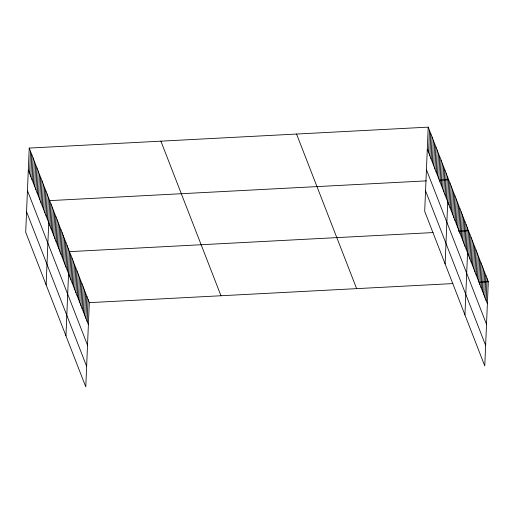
<?xml version="1.0" encoding="UTF-8"?>
<svg xmlns="http://www.w3.org/2000/svg" width="514" height="514" viewBox="0 0 514 514"><rect width="100%" height="100%" fill="white"/><g stroke="black" fill="none" stroke-linecap="round" stroke-linejoin="round"><path stroke-width="0.77" d="M29.227 148.071L25.7 232.27L85.78 386.862L89.307 302.656L29.227 148.071L428.22 127.138L488.3 281.73L484.773 365.929L424.692 211.344L428.22 127.138M29.581 173.391L30.506 151.354M30.859 176.681L31.784 154.637M32.138 179.964L33.057 157.92M33.41 183.247L34.335 161.21M34.689 186.537L35.614 164.493M35.967 189.82L36.892 167.776M37.239 193.103L38.164 171.066M38.518 196.387L39.443 174.349M39.796 199.676L40.722 177.632M41.075 202.959L41.994 180.915M42.347 206.242L43.272 184.205M43.626 209.532L44.551 187.488M44.904 212.815L45.823 190.771M46.176 216.098L47.102 194.054M47.455 219.382L48.38 197.344M46.125 284.833L49.659 200.627L426.318 180.87M49.974 225.858L50.892 203.814M51.207 229.045L52.132 207.007M52.447 232.232L53.372 210.194M53.687 235.425L54.612 213.381M54.927 238.612L55.853 216.567M56.167 241.798L57.093 219.761M57.407 244.985L58.333 222.947M58.647 248.178L59.566 226.134M59.887 251.365L60.806 229.321M61.121 254.552L62.046 232.508M62.361 257.739L63.286 235.701M63.601 260.932L64.526 238.888M64.841 264.119L65.766 242.075M66.081 267.306L67.006 245.262M67.321 270.493L68.24 248.455M65.953 335.848L69.48 251.642L433.058 232.572M69.795 276.873L70.72 254.828M71.035 280.059L71.96 258.015M72.275 283.246L73.2 261.208M73.515 286.439L74.44 264.395M74.755 289.626L75.68 267.582M75.995 292.813L76.914 270.769M77.235 296L78.154 273.962M78.469 299.193L79.394 277.149M79.709 302.38L80.634 280.336M80.949 305.567L81.874 283.522M82.189 308.753L83.114 286.716M83.429 311.947L84.354 289.902M84.669 315.133L85.587 293.089M85.909 318.32L86.827 296.276M87.142 321.507L88.067 299.469M428.573 152.465L429.498 130.421M429.852 155.748L430.777 133.711M431.13 159.038L432.049 136.994M432.402 162.321L433.328 140.277M433.681 165.604L434.606 143.567M434.96 168.894L435.878 146.85M436.232 172.177L437.157 150.133M437.51 175.46L438.436 153.416M438.789 178.743L439.714 156.706M440.061 182.033L440.986 159.989M441.34 185.316L442.265 163.272M442.618 188.599L443.543 166.562M443.897 191.889L444.816 169.845M445.169 195.172L446.094 173.128M446.448 198.455L447.373 176.411M445.118 263.907L448.645 179.701L439.406 180.183M448.966 204.932L449.885 182.888M450.2 208.119L451.125 186.074M451.44 211.305L452.365 189.261M452.68 214.492L453.605 192.454M453.92 217.685L454.845 195.641M455.16 220.872L456.085 198.828M456.4 224.059L457.325 202.015M457.64 227.246L458.559 205.208M458.873 230.439L459.799 208.395M460.114 233.626L461.039 211.582M461.354 236.813L462.279 214.768M462.594 239.999L463.519 217.962M463.834 243.193L464.759 221.148M465.074 246.379L465.999 224.335M466.314 249.566L467.232 227.522M464.945 314.921L468.472 230.715L458.462 231.236M468.787 255.946L469.712 233.902M470.027 259.133L470.952 237.089M471.267 262.32L472.193 240.276M472.507 265.507L473.433 243.469M473.747 268.7L474.673 246.656M474.987 271.887L475.906 249.843M476.221 275.074L477.146 253.029M477.461 278.26L478.386 256.223M478.701 281.447L479.626 259.409M479.941 284.64L480.866 262.596M481.181 287.827L482.106 265.783M482.421 291.014L483.346 268.976M483.661 294.201L484.58 272.163M484.895 297.394L485.82 275.35M486.135 300.581L487.06 278.537M89.307 302.656L452.879 283.587M479.061 282.212L488.3 281.73M427.295 149.182L487.375 303.768M426.44 169.697L486.514 324.283M425.553 190.829L485.634 345.421M296.552 134.045L356.632 288.63M160.895 141.164L220.975 295.749M28.309 170.108L88.382 324.7M27.448 190.623L87.521 345.209M26.561 211.762L86.641 366.347"/></g></svg>
